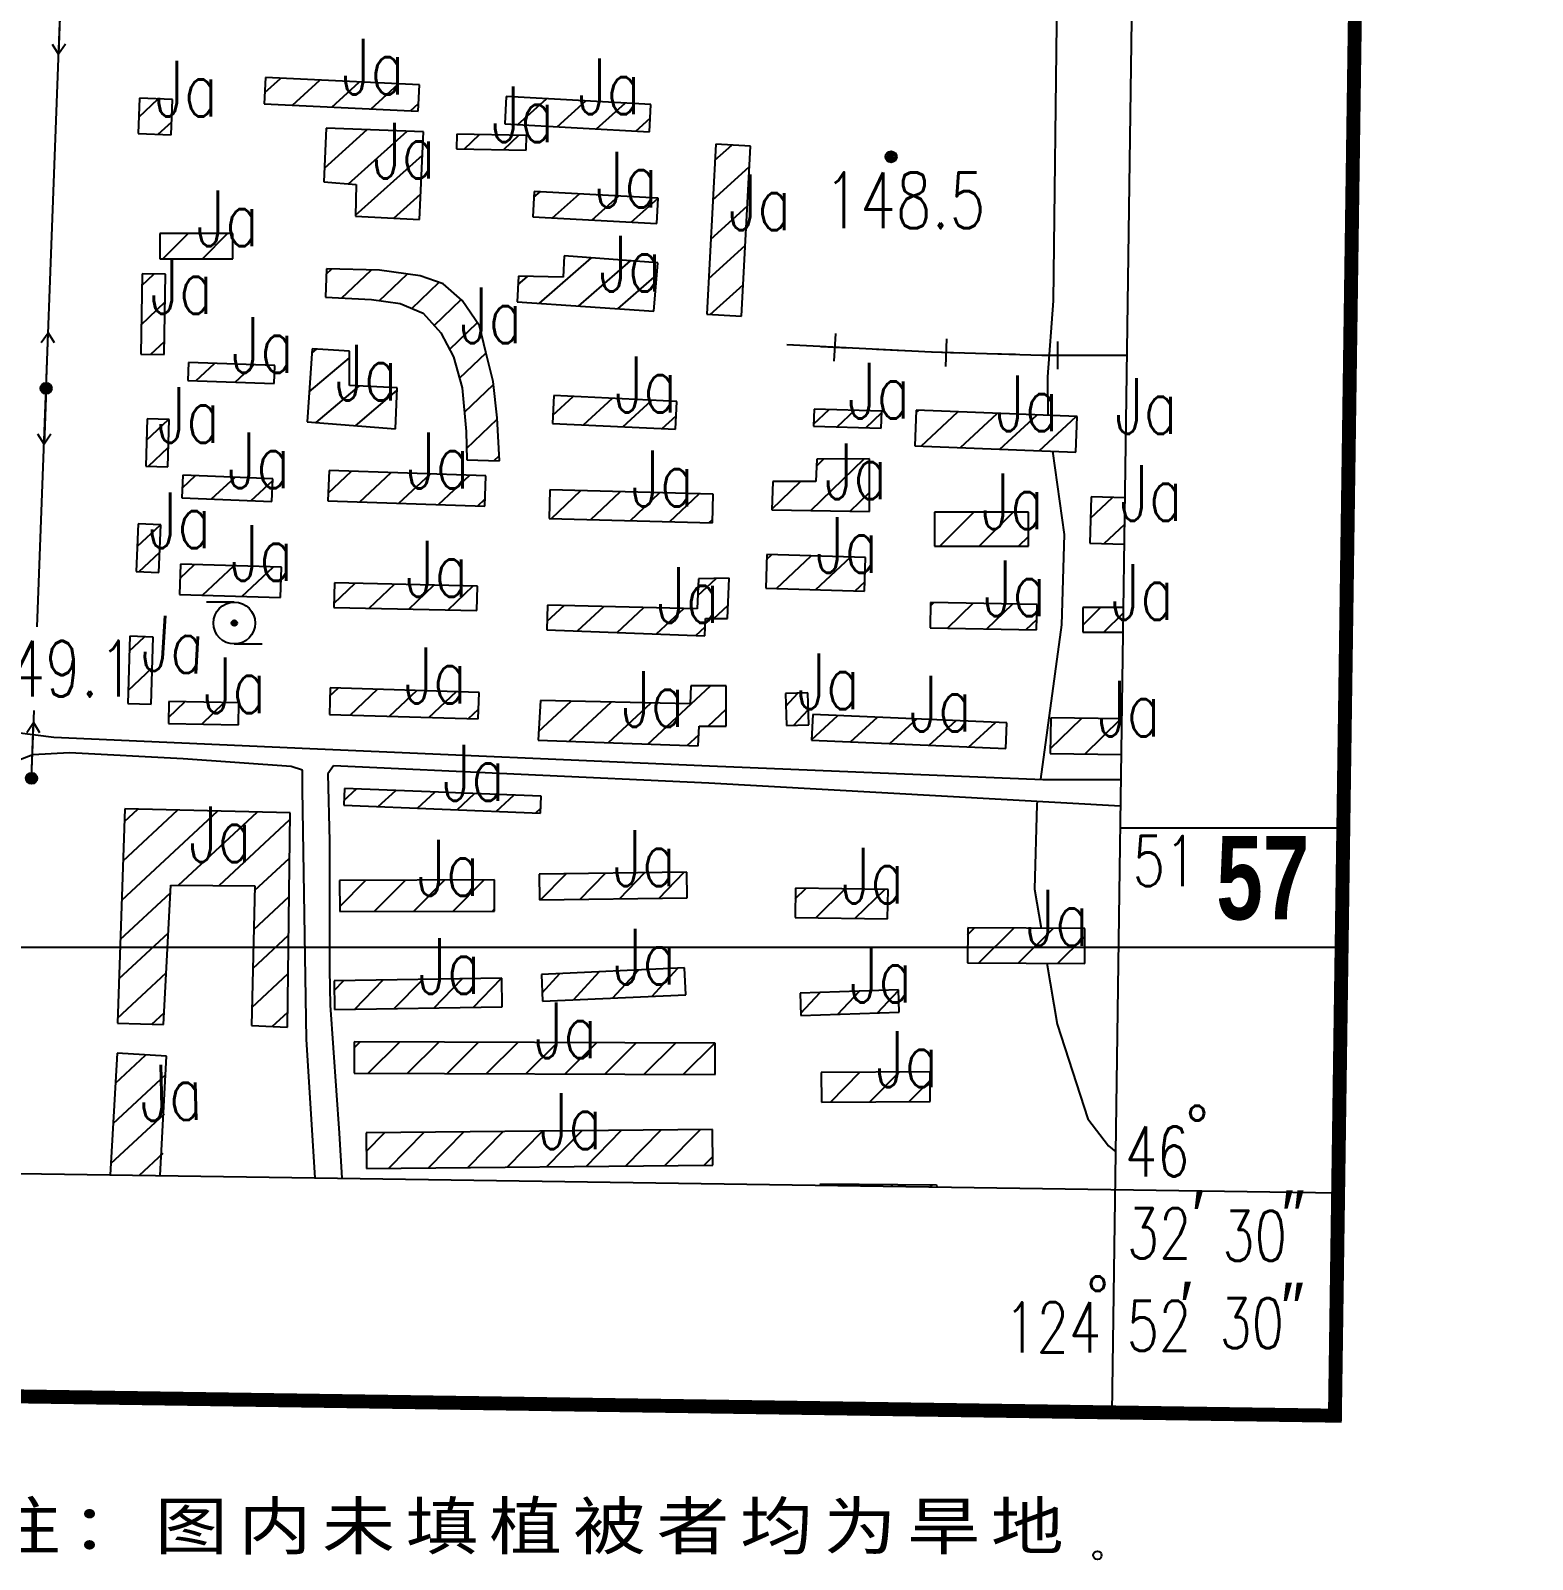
# Model space of a CAD drawing. Extents: x 408766 to 414302, y 5156573 to 5161925.
# Drawn here: x 413319 to 413858, y 5156780 to 5157329 of the extents above; entities that cross this region are included whole.
import ezdxf

# ---------------------------------------------------------------- set-up
doc = ezdxf.new("R2010")
doc.units = 0
doc.header["$LTSCALE"] = 1000
for name, pattern in [('0001', [0.5, 0.5, 0]), ('0004', [0.5, 0.5, 0]), ('4222', [0.5, 0.5, 0]), ('5130', [1, 1, 0]), ('5500', [1, 1, 0]), ('8111', [1, 1, 0])]:
    doc.linetypes.add(name, pattern=pattern)
doc.layers.get('0').update_dxf_attribs({"linetype": 'CONTINUOUS'})
for name, color, linetype in [('0001', 1, 'CONTINUOUS'), ('0001ADD', 1, 'CONTINUOUS'), ('0002', 2, 'CONTINUOUS'), ('0002ADD', 2, 'CONTINUOUS'), ('0005ADD', 5, 'CONTINUOUS'), ('0005BAK', 5, 'CONTINUOUS'), ('0006', 6, 'CONTINUOUS'), ('0007', 7, 'CONTINUOUS'), ('0012', 12, 'CONTINUOUS'), ('0015', 15, 'CONTINUOUS'), ('0017', 85, 'CONTINUOUS'), ('0018', 7, 'CONTINUOUS')]:
    doc.layers.add(name, color=color, linetype=linetype)
doc.styles.add('CDXT', font='hbold.shx', dxfattribs={"width": 0.75, "height": 20, "bigfont": 'cdxt.shx'})
doc.styles.add('SIMPLEX', font='simplex.shx', dxfattribs={"width": 0.75, "height": 20})
doc.styles.add('XST', font='romanc.shx', dxfattribs={"width": 0.75, "height": 20, "bigfont": 'xst.shx'})
pattern_1 = [(45, (0, 0), (-7.071067812, 7.071067812), [])]

# ---------------------------------------------------------------- blocks, each defined once
blk = doc.blocks.new('8140')
for radius in [0.0002, 0.000141, 0.0000832, 0.0000301]:
    blk.add_circle((0, 0), radius)
at = {"flags": 1}
blk.add_attdef('8140', (0, 0), '', height=0.0000001, dxfattribs=at)
blk = doc.blocks.new('5130')
blk.add_hatch(color=256).paths.add_polyline_path([(0.0002, 0, 1), (-0.0002, 0, 1)])
for points in [[(0, 0), (0.002, 0)], [(0.001638, 0.000233), (0.002, 0), (0.001658, -0.000229)]]:
    blk.add_lwpolyline(points)
blk.add_circle((0, 0), 0.0002)
at = {"flags": 1}
blk.add_attdef('5130', (0, 0), '', height=0.000001, dxfattribs=at)
blk = doc.blocks.new('5131')
for points in [[(-0.001638, -0.000233), (-0.002, 0), (-0.001658, 0.000229)], [(0, 0), (-0.002, 0)]]:
    blk.add_lwpolyline(points)
at = {"flags": 1}
blk.add_attdef('5131', (0, 0), '', height=0.0000000001, dxfattribs=at)
blk = doc.blocks.new('3330')
for points in [[(0, 0.00075), (-0.001, 0.00075)], [(-0.0001, -0.000004), (0.000008, 0.0001)], [(-0.000094, -0.000034), (0.000038, 0.000092)], [(-0.000092, 0.00004), (-0.000036, 0.000093)], [(-0.000081, -0.000058), (0.000062, 0.000079)], [(-0.000063, -0.000078), (0.00008, 0.00006)], [(-0.00004, -0.000092), (0.000093, 0.000036)], [(-0.00001, -0.000099), (0.0001, 0.000006)], [(0.000032, -0.000095), (0.000093, -0.000036)], [(0, -0.00075), (0.001, -0.00075)]]:
    blk.add_lwpolyline(points)
for radius in [0.00075, 0.0001]:
    blk.add_circle((0, 0), radius)
at = {"flags": 1}
blk.add_attdef('3330', (0, 0), '', height=0.0000000001, dxfattribs=at)

msp = doc.modelspace()

# ---------------------------------------------------------------- hatches: boundary and pattern name
at = {"layer": '0001ADD', "linetype": '0001'}
h = msp.add_hatch(dxfattribs=at)
h.set_pattern_fill('U', color=256, scale=10, angle=42.2877, style=0, pattern_type=0)
h.set_pattern_definition([(42.28769287, (0, 0), (-6.728536253, 7.39775641), [])])
h.paths.add_polyline_path([(413402.99, 5157302.61), (413458.18, 5157299.99), (413458.63, 5157309.42), (413403.43, 5157312.03)])
h = msp.add_hatch(dxfattribs=at)
h.set_pattern_fill('U', color=256, scale=10, angle=41.8772, style=0, pattern_type=0)
h.set_pattern_definition([(41.8772366, (0, 0), (-6.675367906, 7.445768148), [])])
h.paths.add_polyline_path([(413489.27, 5157295.42), (413541.2, 5157292.59), (413541.73, 5157302.39), (413489.81, 5157305.22)])
h = msp.add_hatch(dxfattribs=at)
h.set_pattern_fill('U', color=256, scale=10, angle=42.0169, style=0, pattern_type=0)
h.set_pattern_definition([(42.01692905, (0, 0), (-6.693501524, 7.429470866), [])])
h.paths.add_polyline_path([(413435.76, 5157262.31), (413458.68, 5157261.11), (413460.08, 5157292.56), (413425.2, 5157293.96), (413424.41, 5157274.65), (413435.96, 5157273.65)])
h = msp.add_hatch(dxfattribs=at)
h.set_pattern_fill('U', color=256, scale=10, angle=44.0048, style=0, pattern_type=0)
h.set_pattern_definition([(44.0048382, (0, 0), (-6.94719111, 7.19281139), [])])
h.paths.add_polyline_path([(413471.93, 5157286.48), (413497.01, 5157286.05), (413497.11, 5157291.3), (413472.02, 5157291.73)])
h = msp.add_hatch(dxfattribs=at)
h.set_pattern_fill('U', color=256, scale=10, angle=41.9908, style=0, pattern_type=0)
h.set_pattern_definition([(41.99083555, (0, 0), (-6.690117319, 7.432518433), [])])
h.paths.add_polyline_path([(413561.78, 5157227.11), (413574.21, 5157226.46), (413577.42, 5157287.47), (413564.99, 5157288.13)])
h = msp.add_hatch(dxfattribs=at)
h.set_pattern_fill('U', color=256, scale=10, angle=41.9172, style=0, pattern_type=0)
h.set_pattern_definition([(41.91719833, (0, 0), (-6.680559435, 7.44111051), [])])
h.paths.add_polyline_path([(413499.31, 5157262.08), (413543.82, 5157259.69), (413544.31, 5157268.84), (413499.8, 5157271.23)])
h = msp.add_hatch(dxfattribs=at)
h.set_pattern_fill('U', color=256, scale=10, angle=45, style=0, pattern_type=0)
h.set_pattern_definition(pattern_1)
h.paths.add_polyline_path([(413365.48, 5157247.02), (413391.73, 5157247.02), (413391.73, 5157256.05), (413365.48, 5157256.05)])
h = msp.add_hatch(dxfattribs=at)
h.set_pattern_fill('U', color=256, scale=10, angle=41.082, style=0, pattern_type=0)
h.set_pattern_definition([(41.08196212, (0, 0), (-6.571379762, 7.5377031), [])])
h.paths.add_polyline_path([(413492.87, 5157231.6), (413542.75, 5157228.19), (413544.17, 5157245.55), (413510.54, 5157248.11), (413510.26, 5157240.43), (413494.58, 5157240.71)])
h = msp.add_hatch(dxfattribs=at)
h.set_pattern_fill('U', color=256, scale=10, angle=43.9036, style=0, pattern_type=0)
h.set_pattern_definition([(43.90361448, (-361295.765, 41783.434), (-6.934472826, 7.205073672), [])])
h.paths.add_polyline_path([(413358.63, 5157212.85), (413367.03, 5157212.69), (413367.58, 5157241.48), (413359.18, 5157241.64)])
h = msp.add_hatch(dxfattribs=at)
h.set_pattern_fill('U', color=256, scale=10, angle=43.6045, style=0, pattern_type=0)
h.set_pattern_definition([(43.60450306, (0, 0), (-6.896764567, 7.241176597), [])])
h.paths.add_polyline_path([(413475.7, 5157174.88), (413487.38, 5157174.59), (413486.53, 5157189.96), (413485.1, 5157203.06), (413482.54, 5157213.59), (413480.26, 5157222.98), (413473.99, 5157232.09), (413467.15, 5157238.07), (413458.88, 5157240.92), (413444.35, 5157242.91), (413425.25, 5157243.48), (413424.97, 5157233.23), (413441.5, 5157232.38), (413451.76, 5157230.95), (413460.02, 5157227.54), (413466.29, 5157220.42), (413470.85, 5157211.88), (413473.99, 5157200.78), (413475.41, 5157185.12)])
h = msp.add_hatch(dxfattribs=at)
h.set_pattern_fill('U', color=256, scale=10, angle=40.3701, style=0, pattern_type=0)
h.set_pattern_definition([(40.37006468, (0, 0), (-6.477219318, 7.618768267), [])])
h.paths.add_polyline_path([(413418.41, 5157188.54), (413450.05, 5157185.98), (413450.62, 5157200.78), (413433.52, 5157201.63), (413433.52, 5157213.87), (413420.12, 5157214.73)])
h = msp.add_hatch(dxfattribs=at)
h.set_pattern_fill('U', color=256, scale=10, angle=43.0137, style=0, pattern_type=0)
h.set_pattern_definition([(43.01374373, (0, 0), (-6.821737727, 7.311900874), [])])
h.paths.add_polyline_path([(413375.59, 5157203.4), (413406.57, 5157202.33), (413406.79, 5157208.77), (413375.81, 5157209.84)])
h = msp.add_hatch(dxfattribs=at)
h.set_pattern_fill('U', color=256, scale=10, angle=42.2913, style=0, pattern_type=0)
h.set_pattern_definition([(42.2912573, (0, 0), (-6.728996463, 7.397337805), [])])
h.paths.add_polyline_path([(413506.37, 5157187.99), (413550.51, 5157185.9), (413550.99, 5157195.88), (413506.84, 5157197.97)])
h = msp.add_hatch(dxfattribs=at)
h.set_pattern_fill('U', color=256, scale=10, angle=42.7481, style=0, pattern_type=0)
h.set_pattern_definition([(42.74811786, (0, 0), (-6.78776623, 7.343448073), [])])
h.paths.add_polyline_path([(413636.45, 5157179.93), (413694.2, 5157177.66), (413694.7, 5157190.4), (413636.95, 5157192.67)])
h = msp.add_hatch(dxfattribs=at)
h.set_pattern_fill('U', color=256, scale=10, angle=44.0246, style=0, pattern_type=0)
h.set_pattern_definition([(44.02462755, (0, 0), (-6.949675015, 7.190411476), [])])
h.paths.add_polyline_path([(413585.12, 5157157.02), (413620.14, 5157156.42), (413620.14, 5157175.3), (413601.24, 5157175.1), (413600.84, 5157167.15), (413585.52, 5157167.15)])
h = msp.add_hatch(dxfattribs=at)
h.set_pattern_fill('U', color=256, scale=10, angle=42.5313, style=0, pattern_type=0)
h.set_pattern_definition([(42.53128919, (0, 0), (-6.759927335, 7.369082875), [])])
h.paths.add_polyline_path([(413373.44, 5157161.31), (413405.74, 5157159.91), (413406.09, 5157168.06), (413373.8, 5157169.45)])
h = msp.add_hatch(dxfattribs=at)
h.set_pattern_fill('U', color=256, scale=10, angle=43.1089, style=0, pattern_type=0)
h.set_pattern_definition([(43.10887658, (0, 0), (-6.833868862, 7.300564113), [])])
h.paths.add_polyline_path([(413425.84, 5157160.14), (413482.08, 5157158.28), (413482.44, 5157169.2), (413426.21, 5157171.05)])
h = msp.add_hatch(dxfattribs=at)
h.set_pattern_fill('U', color=256, scale=10, angle=43.4108, style=0, pattern_type=0)
h.set_pattern_definition([(43.4107695, (0, 0), (-6.872240679, 7.26445511), [])])
h.paths.add_polyline_path([(413505.2, 5157153.88), (413563.76, 5157152.25), (413564.04, 5157162.55), (413505.49, 5157164.18)])
h = msp.add_hatch(dxfattribs=at)
h.set_pattern_fill('U', color=256, scale=10, angle=45, style=0, pattern_type=0)
h.set_pattern_definition(pattern_1)
h.paths.add_polyline_path([(413643.51, 5157143.9), (413677.16, 5157143.9), (413677.16, 5157156.16), (413643.51, 5157156.16)])
h = msp.add_hatch(dxfattribs=at)
h.set_pattern_fill('U', color=256, scale=10, angle=43.1664, style=0, pattern_type=0)
h.set_pattern_definition([(43.16641595, (0, 0), (-6.841197017, 7.29369751), [])])
h.paths.add_polyline_path([(413372.55, 5157126.62), (413408.8, 5157125.46), (413409.15, 5157136.36), (413372.9, 5157137.52)])
h = msp.add_hatch(dxfattribs=at)
h.set_pattern_fill('U', color=256, scale=10, angle=43.1664, style=0, pattern_type=0)
h.set_pattern_definition([(43.1664291, (0, 0), (-6.84119869, 7.29369594), [])])
h.paths.add_polyline_path([(413582.92, 5157128.91), (413618.39, 5157127.78), (413618.77, 5157139.86), (413583.31, 5157140.99)])
h = msp.add_hatch(dxfattribs=at)
h.set_pattern_fill('U', color=256, scale=10, angle=43.7055, style=0, pattern_type=0)
h.set_pattern_definition([(43.70549901, (0, 0), (-6.909517953, 7.229008345), [])])
h.paths.add_polyline_path([(413427.96, 5157121.97), (413479.31, 5157120.81), (413479.51, 5157129.63), (413428.16, 5157130.79)])
h = msp.add_hatch(dxfattribs=at)
h.set_pattern_fill('U', color=256, scale=10, angle=42.8598, style=0, pattern_type=0)
h.set_pattern_definition([(42.85984585, (0, 0), (-6.802073196, 7.33019783), [])])
h.paths.add_polyline_path([(413504.39, 5157113.91), (413561.07, 5157111.79), (413561.26, 5157117.95), (413569.16, 5157117.95), (413569.74, 5157132.39), (413558.75, 5157132.2), (413558.37, 5157121.42), (413504.59, 5157122.77)])
h = msp.add_hatch(dxfattribs=at)
h.set_pattern_fill('U', color=256, scale=10, angle=43.9782, style=0, pattern_type=0)
h.set_pattern_definition([(43.97819416, (0, 0), (-6.943845511, 7.196041239), [])])
h.paths.add_polyline_path([(413641.92, 5157114.61), (413680.11, 5157113.92), (413680.27, 5157123.02), (413642.08, 5157123.7)])
h = msp.add_hatch(dxfattribs=at)
h.set_pattern_fill('U', color=256, scale=10, angle=43.2593, style=0, pattern_type=0)
h.set_pattern_definition([(43.25933565, (-298849.414, 32716.556), (-6.853016604, 7.28259318), [])])
h.paths.add_polyline_path([(413353.97, 5157087.45), (413362.34, 5157087.19), (413363.07, 5157111.32), (413354.71, 5157111.58)])
h = msp.add_hatch(dxfattribs=at)
h.set_pattern_fill('U', color=256, scale=10, angle=43.2588, style=0, pattern_type=0)
h.set_pattern_definition([(43.2588444, (0, 0), (-6.852954162, 7.282651938), [])])
h.paths.add_polyline_path([(413426.33, 5157083.56), (413479.77, 5157081.94), (413480.06, 5157091.48), (413426.62, 5157093.1)])
h = msp.add_hatch(dxfattribs=at)
h.set_pattern_fill('U', color=256, scale=10, angle=42.9466, style=0, pattern_type=0)
h.set_pattern_definition([(42.94658023, (0, 0), (-6.813161855, 7.319892454), [])])
h.paths.add_polyline_path([(413501.22, 5157074.36), (413558.73, 5157072.3), (413559.03, 5157079.37), (413568.76, 5157079.37), (413568.76, 5157093.8), (413556.08, 5157093.8), (413555.78, 5157087.32), (413502.1, 5157088.5)])
h = msp.add_hatch(dxfattribs=at)
h.set_pattern_fill('U', color=256, scale=10, angle=43.9404, style=0, pattern_type=0)
h.set_pattern_definition([(43.94037974, (0, 0), (-6.939094712, 7.200622513), [])])
h.paths.add_polyline_path([(413368.59, 5157080.32), (413393.69, 5157079.85), (413393.83, 5157087.75), (413368.74, 5157088.21)])
h = msp.add_hatch(dxfattribs=at)
h.set_pattern_fill('U', color=256, scale=10, angle=42.5313, style=0, pattern_type=0)
h.set_pattern_definition([(42.53130043, (0, 0), (-6.75992878, 7.36908155), [])])
h.paths.add_polyline_path([(413599.39, 5157074.29), (413669.06, 5157071.29), (413669.46, 5157080.54), (413599.79, 5157083.55)])
h = msp.add_hatch(dxfattribs=at)
h.set_pattern_fill('U', color=256, scale=10, angle=42.7422, style=0, pattern_type=0)
h.set_pattern_definition([(42.74220133, (0, 0), (-6.787007888, 7.344148958), [])])
h.paths.add_polyline_path([(413431.47, 5157050.97), (413502.11, 5157048.18), (413502.35, 5157054.23), (413431.71, 5157057.01)])
h = msp.add_hatch(dxfattribs=at)
h.set_pattern_fill('U', color=256, scale=10, angle=42.9571, style=0, pattern_type=0)
h.set_pattern_definition([(42.95705398, (0, 0), (-6.814499828, 7.318646876), [])])
h.paths.add_polyline_path([(413350.29, 5156972.84), (413366.81, 5156972.25), (413369.46, 5157022.33), (413399.55, 5157022.04), (413398.37, 5156971.96), (413411.34, 5156971.37), (413412.23, 5157048.25), (413352.95, 5157049.73)])
h = msp.add_hatch(dxfattribs=at)
h.set_pattern_fill('U', color=256, scale=10, angle=45.7529, style=0, pattern_type=0)
h.set_pattern_definition([(45.7529479, (0, 0), (-7.163378442, 6.977536047), [])])
h.paths.add_polyline_path([(413501.76, 5157017), (413554.74, 5157017.7), (413554.62, 5157026.99), (413501.64, 5157026.3)])
h = msp.add_hatch(dxfattribs=at)
h.set_pattern_fill('U', color=256, scale=10, angle=45.2395, style=0, pattern_type=0)
h.set_pattern_definition([(45.2394519, (0, 0), (-7.10055755, 7.04145457), [])])
h.paths.add_polyline_path([(413430.07, 5157012.8), (413485.61, 5157013.03), (413485.56, 5157024.26), (413430.03, 5157024.03)])
h = msp.add_hatch(dxfattribs=at)
h.set_pattern_fill('U', color=256, scale=10, angle=44.1997, style=0, pattern_type=0)
h.set_pattern_definition([(44.19966898, (0, 0), (-6.97160961, 7.169146354), [])])
h.paths.add_polyline_path([(413593.43, 5157010.74), (413626.65, 5157010.27), (413626.8, 5157020.71), (413593.57, 5157021.18)])
h = msp.add_hatch(dxfattribs=at)
h.set_pattern_fill('U', color=256, scale=10, angle=44.6838, style=0, pattern_type=0)
h.set_pattern_definition([(44.68382528, (0, 0), (-7.031940145, 7.109980154), [])])
h.paths.add_polyline_path([(413655.32, 5156994.42), (413697.38, 5156994.19), (413697.45, 5157006.76), (413655.39, 5157006.99)])
h = msp.add_hatch(dxfattribs=at)
h.set_pattern_fill('U', color=256, scale=10, angle=45.8837, style=0, pattern_type=0)
h.set_pattern_definition([(45.88374607, (0, 0), (-7.179288491, 6.9611649), [])])
h.paths.add_polyline_path([(413428.17, 5156977.67), (413488.35, 5156978.6), (413488.19, 5156988.94), (413428.01, 5156988.01)])
h = msp.add_hatch(dxfattribs=at)
h.set_pattern_fill('U', color=256, scale=10, angle=47.5877, style=0, pattern_type=0)
h.set_pattern_definition([(47.58770642, (0, 0), (-7.38310643, 6.744608175), [])])
h.paths.add_polyline_path([(413502.86, 5156980.68), (413554.21, 5156983), (413553.77, 5156992.6), (413502.42, 5156990.28)])
h = msp.add_hatch(dxfattribs=at)
h.set_pattern_fill('U', color=256, scale=10, angle=46.8818, style=0, pattern_type=0)
h.set_pattern_definition([(46.88180811, (0, 0), (-7.299452947, 6.835055718), [])])
h.paths.add_polyline_path([(413595.49, 5156975.56), (413630.81, 5156976.72), (413630.54, 5156984.73), (413595.22, 5156983.57)])
h = msp.add_hatch(dxfattribs=at)
h.set_pattern_fill('U', color=256, scale=10, angle=44.786, style=0, pattern_type=0)
h.set_pattern_definition([(44.7859936, (0, 0), (-7.044607289, 7.097429686), [])])
h.paths.add_polyline_path([(413435.21, 5156954.87), (413564.72, 5156954.39), (413564.76, 5156965.56), (413435.26, 5156966.05)])
h = msp.add_hatch(dxfattribs=at)
h.set_pattern_fill('U', color=256, scale=10, angle=45.3406, style=0, pattern_type=0)
h.set_pattern_definition([(45.34062917, (0, 0), (-7.112980813, 7.02890489), [])])
h.paths.add_polyline_path([(413602.92, 5156944.46), (413641.96, 5156944.7), (413641.9, 5156955.3), (413602.86, 5156955.07)])
h = msp.add_hatch(dxfattribs=at)
h.set_pattern_fill('U', color=256, scale=10, angle=45.5348, style=0, pattern_type=0)
h.set_pattern_definition([(45.53481573, (0, 0), (-7.136762243, 7.00475729), [])])
h.paths.add_polyline_path([(413439.65, 5156920.66), (413563.96, 5156921.83), (413563.84, 5156934.61), (413439.53, 5156933.45)])

# ---------------------------------------------------------------- linework, layer by layer
at = {"layer": '0001', "linetype": '0001'}
for points in [[(413402.99, 5157302.61), (413458.18, 5157299.99), (413458.63, 5157309.42), (413403.43, 5157312.03)], [(413357.7, 5157291.95), (413369.54, 5157291.52), (413370, 5157304.19), (413358.16, 5157304.62)], [(413489.27, 5157295.42), (413541.2, 5157292.59), (413541.73, 5157302.39), (413489.81, 5157305.22)], [(413435.76, 5157262.31), (413458.68, 5157261.11), (413460.08, 5157292.56), (413425.2, 5157293.96), (413424.41, 5157274.65), (413435.96, 5157273.65)], [(413471.93, 5157286.48), (413497.01, 5157286.05), (413497.11, 5157291.3), (413472.02, 5157291.73)], [(413561.78, 5157227.11), (413574.21, 5157226.46), (413577.42, 5157287.47), (413564.99, 5157288.13)], [(413499.31, 5157262.08), (413543.82, 5157259.69), (413544.31, 5157268.84), (413499.8, 5157271.23)], [(413365.48, 5157247.02), (413391.73, 5157247.02), (413391.73, 5157256.05), (413365.48, 5157256.05)], [(413493.69, 5157231.61), (413542.75, 5157228.19), (413544.17, 5157245.55), (413510.54, 5157248.11), (413510.26, 5157240.43), (413494.22, 5157240.78)], [(413358.63, 5157212.85), (413367.03, 5157212.69), (413367.58, 5157241.48), (413359.18, 5157241.64)], [(413475.7, 5157174.88), (413487.38, 5157174.59), (413486.53, 5157189.96), (413485.1, 5157203.06), (413482.54, 5157213.59), (413480.26, 5157222.98), (413473.99, 5157232.09), (413467.15, 5157238.07), (413458.88, 5157240.92), (413444.35, 5157242.91), (413425.25, 5157243.48), (413424.97, 5157233.23), (413441.5, 5157232.38), (413451.76, 5157230.95), (413460.02, 5157227.54), (413466.29, 5157220.42), (413470.85, 5157211.88), (413473.99, 5157200.78), (413475.41, 5157185.12)], [(413418.41, 5157188.54), (413450.05, 5157185.98), (413450.62, 5157200.78), (413433.52, 5157201.63), (413433.52, 5157213.87), (413420.12, 5157214.73)], [(413375.59, 5157203.4), (413406.57, 5157202.33), (413406.79, 5157208.77), (413375.81, 5157209.84)], [(413506.37, 5157187.99), (413550.51, 5157185.9), (413550.99, 5157195.88), (413506.84, 5157197.97)], [(413600.08, 5157186.97), (413624.4, 5157186.29), (413624.57, 5157192.41), (413600.25, 5157193.1)], [(413636.45, 5157179.93), (413694.2, 5157177.66), (413694.7, 5157190.4), (413636.95, 5157192.67)], [(413360.43, 5157172.68), (413368.33, 5157172.45), (413368.83, 5157189.38), (413360.93, 5157189.62)], [(413585.12, 5157157.02), (413620.14, 5157156.42), (413620.14, 5157175.3), (413601.24, 5157175.1), (413600.84, 5157167.15), (413585.52, 5157167.15)], [(413373.44, 5157161.31), (413405.74, 5157159.91), (413406.09, 5157168.06), (413373.8, 5157169.45)], [(413425.84, 5157160.14), (413482.08, 5157158.28), (413482.44, 5157169.2), (413426.21, 5157171.05)], [(413505.2, 5157153.88), (413563.76, 5157152.25), (413564.04, 5157162.55), (413505.49, 5157164.18)], [(413643.51, 5157143.9), (413677.16, 5157143.9), (413677.16, 5157156.16), (413643.51, 5157156.16)], [(413357.06, 5157134.79), (413365.19, 5157134.46), (413365.9, 5157151.62), (413357.77, 5157151.95)], [(413372.55, 5157126.62), (413408.8, 5157125.46), (413409.15, 5157136.36), (413372.9, 5157137.52)], [(413582.92, 5157128.91), (413618.39, 5157127.78), (413618.77, 5157139.86), (413583.31, 5157140.99)], [(413427.96, 5157121.97), (413479.31, 5157120.81), (413479.51, 5157129.63), (413428.16, 5157130.79)], [(413504.39, 5157113.91), (413561.07, 5157111.79), (413561.26, 5157117.95), (413569.16, 5157117.95), (413569.74, 5157132.39), (413558.75, 5157132.2), (413558.37, 5157121.42), (413504.59, 5157122.77)], [(413641.92, 5157114.61), (413680.11, 5157113.92), (413680.27, 5157123.02), (413642.08, 5157123.7)], [(413353.97, 5157087.45), (413362.34, 5157087.19), (413363.07, 5157111.32), (413354.71, 5157111.58)], [(413426.33, 5157083.56), (413479.77, 5157081.94), (413480.06, 5157091.48), (413426.62, 5157093.1)], [(413501.22, 5157074.36), (413558.73, 5157072.3), (413559.03, 5157079.37), (413568.76, 5157079.37), (413568.76, 5157093.8), (413556.08, 5157093.8), (413555.78, 5157087.32), (413502.1, 5157088.5)], [(413368.59, 5157080.32), (413393.69, 5157079.85), (413393.83, 5157087.75), (413368.74, 5157088.21)], [(413590.37, 5157079.55), (413598.39, 5157079.8), (413598.03, 5157091.31), (413590.01, 5157091.06)], [(413599.39, 5157074.29), (413669.06, 5157071.29), (413669.46, 5157080.54), (413599.79, 5157083.55)], [(413431.47, 5157050.97), (413502.11, 5157048.18), (413502.35, 5157054.23), (413431.71, 5157057.01)], [(413350.29, 5156972.84), (413366.81, 5156972.25), (413369.46, 5157022.33), (413399.55, 5157022.04), (413398.37, 5156971.96), (413411.34, 5156971.37), (413412.23, 5157048.25), (413352.95, 5157049.73)], [(413501.76, 5157017), (413554.74, 5157017.7), (413554.62, 5157026.99), (413501.64, 5157026.3)], [(413430.07, 5157012.8), (413485.61, 5157013.03), (413485.56, 5157024.26), (413430.03, 5157024.03)], [(413593.43, 5157010.74), (413626.65, 5157010.27), (413626.8, 5157020.71), (413593.57, 5157021.18)], [(413655.32, 5156994.42), (413697.38, 5156994.19), (413697.45, 5157006.76), (413655.39, 5157006.99)], [(413428.17, 5156977.67), (413488.35, 5156978.6), (413488.19, 5156988.94), (413428.01, 5156988.01)], [(413502.86, 5156980.68), (413554.21, 5156983), (413553.77, 5156992.6), (413502.42, 5156990.28)], [(413595.49, 5156975.56), (413630.81, 5156976.72), (413630.54, 5156984.73), (413595.22, 5156983.57)], [(413435.21, 5156954.87), (413564.72, 5156954.39), (413564.76, 5156965.56), (413435.26, 5156966.05)], [(413602.92, 5156944.46), (413641.96, 5156944.7), (413641.9, 5156955.3), (413602.86, 5156955.07)], [(413439.65, 5156920.66), (413563.96, 5156921.83), (413563.84, 5156934.61), (413439.53, 5156933.45)]]:
    msp.add_lwpolyline(points, close=True, dxfattribs=at)
for points in [[(413711.86, 5157161.25), (413699.74, 5157161.64), (413699.21, 5157145.03), (413711.62, 5157144.63)], [(413711.3, 5157121.9), (413696.71, 5157121.9), (413696.71, 5157113.02), (413711.17, 5157113.02)], [(413710.73, 5157081.93), (413685.19, 5157082.31), (413685, 5157069.52), (413710.55, 5157069.15)], [(413365.59, 5156918.15), (413367.95, 5156960.99), (413350.18, 5156962), (413347.71, 5156918.41)]]:
    msp.add_lwpolyline(points, dxfattribs=at)
at = {"layer": '0001', "linetype": '4222'}
msp.add_lwpolyline([(413602.65, 5156914.68), (413602.62, 5156915.2), (413644.2, 5156914.77), (413644.27, 5156914.07)], dxfattribs=at)
at = {"layer": '0001ADD', "linetype": '0001'}
for p, q in [((413357.92, 5157297.9), (413364.88, 5157304.38)), ((413364.96, 5157291.69), (413369.7, 5157296.09)), ((413600.09, 5157187.67), (413605.68, 5157192.94)), ((413608.61, 5157186.73), (413614.91, 5157192.68)), ((413618.84, 5157186.44), (413624.56, 5157191.85)), ((413360.7, 5157181.92), (413368.62, 5157189.39)), ((413361.4, 5157172.65), (413368.54, 5157179.38)), ((413699.5, 5157154.01), (413707.37, 5157161.39)), ((413357.44, 5157143.96), (413365.77, 5157151.62)), ((413704.36, 5157144.87), (413711.73, 5157151.77)), ((413357.92, 5157134.76), (413365.49, 5157141.73)), ((413696.71, 5157115.57), (413703.04, 5157121.9)), ((413704.25, 5157113.02), (413711.27, 5157120.04)), ((413590.15, 5157086.58), (413594.49, 5157091.2)), ((413592.88, 5157079.63), (413598.22, 5157085.31)), ((413685.02, 5157071.26), (413696.24, 5157082.15)), ((413697.41, 5157069.34), (413710.38, 5157081.94)), ((413349.57, 5156951.22), (413360.38, 5156961.27)), ((413348.75, 5156936.8), (413367.71, 5156954.43)), ((413347.94, 5156922.39), (413367.19, 5156940.29)), ((413358.18, 5156918.26), (413366.68, 5156926.16))]:
    msp.add_line(p, q, dxfattribs=at)
at = {"layer": '0001ADD', "linetype": '4222'}
for points in [[(413613.86, 5156914.51), (413614.39, 5156915.08)], [(413627.91, 5156914.31), (413628.46, 5156914.93)], [(413641.95, 5156914.1), (413642.72, 5156914.78)]]:
    msp.add_lwpolyline(points, dxfattribs=at)
at = {"layer": '0002', "linetype": '5130'}
for points in [[(413321.5, 5157114.99), (413338.72, 5157576.47), (413340.13, 5157608.59)], [(413319.47, 5157060.64), (413320.38, 5157084.99)]]:
    msp.add_lwpolyline(points, dxfattribs=at)
at = {"layer": '0005ADD', "linetype": '5500'}
for points in [[(413607.9, 5157220.25), (413607.4, 5157210.26)], [(413647.75, 5157218.35), (413647.46, 5157208.36)], [(413592.67, 5157216.01), (413590.52, 5157216.11)], [(413612.64, 5157215), (413602.66, 5157215.5)], [(413632.62, 5157214), (413622.63, 5157214.5)], [(413652.6, 5157213.21), (413642.61, 5157213.5)], [(413672.59, 5157212.65), (413662.6, 5157212.93)], [(413687.59, 5157217.38), (413687.59, 5157207.38)], [(413692.59, 5157212.38), (413682.59, 5157212.38)], [(413712.59, 5157212.37), (413702.59, 5157212.38)]]:
    msp.add_lwpolyline(points, dxfattribs=at)
at = {"layer": '0005BAK', "linetype": '5500'}
msp.add_lwpolyline([(413712.59, 5157212.37), (413682.05, 5157212.38), (413642.45, 5157213.5), (413590.52, 5157216.11)], dxfattribs=at)
at = {"layer": '0006', "linetype": '0004'}
for points in [[(413321.13, 5157610.67), (413312.25, 5157430.1), (413302.56, 5157201.69), (413298.41, 5157096.15), (413298.41, 5157085.11), (413305.32, 5157078.2), (413327.44, 5157075.44), (413419.38, 5157071.3), (413562.79, 5157065.09), (413682.38, 5157060.25), (413710.42, 5157060.26)], [(413421.25, 5156917.33), (413418.11, 5156966.87), (413416.73, 5157056.63), (413416.73, 5157063.53), (413412.58, 5157064.91), (413373.87, 5157067.67), (413333.09, 5157069.75), (413319.95, 5157069.06), (413310.97, 5157065.6), (413306.82, 5157060.08), (413305.44, 5157035.22), (413304.75, 5156972.4), (413302.95, 5156919.07)], [(413710.28, 5157050.62), (413562.47, 5157058.89), (413427.82, 5157065.06), (413425.74, 5157062.3), (413426.43, 5157038.14), (413426.43, 5156991.88), (413426.67, 5156979.3), (413429.91, 5156933.29), (413430.77, 5156917.2)]]:
    msp.add_lwpolyline(points, dxfattribs=at)
at = {"layer": '0007', "linetype": '8111'}
for points in [[(413687.64, 5157360.62), (413686.03, 5157231.91), (413683.98, 5157204.68), (413684.19, 5157190.81)], [(413685.86, 5157177.98), (413689.97, 5157148.06), (413689.04, 5157115.73), (413681.46, 5157060.29)], [(413680.37, 5157052.29), (413680.22, 5157051.26), (413679.35, 5157020.83), (413681.7, 5157006.85)], [(413683.81, 5156994.27), (413687.48, 5156972.39), (413698.55, 5156938.46), (413705.88, 5156928.75), (413708.52, 5156926.6)]]:
    msp.add_lwpolyline(points, dxfattribs=at)
at = {"layer": '0012'}
for p, q in [((413707.18, 5156833.14), (413775.51, 5161624.84)), ((408834.62, 5157000), (413789.57, 5157000)), ((408834.38, 5156984.53), (413788.31, 5156911.96))]:
    msp.add_line(p, q, dxfattribs=at)
at = {"layer": '0012', "const_width": 5}
msp.add_lwpolyline([(408833.18, 5156904.54), (408905.3, 5161696.24), (413855.5, 5161623.67), (413787.17, 5156831.96), (408833.18, 5156904.54)], dxfattribs=at)
at = {"layer": '0012'}
msp.add_circle((413701.96, 5156781.88), 1.49, dxfattribs=at)
at = {"layer": '0018', "color": 2}
msp.add_lwpolyline([(413710.17, 5157042.92), (413790.18, 5157042.92)], dxfattribs=at)

# ---------------------------------------------------------------- block references
at = {"layer": '0002ADD', "linetype": '5130', "xscale": 10000, "yscale": 10000, "zscale": 10000, "rotation": 87.86233917587911}
for name, p in [('5131', (413329.91, 5157340.44)), ('5130', (413324.69, 5157200.54)), ('5131', (413324.69, 5157200.54)), ('5130', (413319.47, 5157060.64))]:
    msp.add_blockref(name, p, dxfattribs=at)
at = {"layer": '0015', "xscale": 10000, "yscale": 10000, "zscale": 10000}
msp.add_blockref('8140', (413627.91, 5157283.62, 148.5), dxfattribs=at)
at = {"layer": '0015', "linetype": '5500', "xscale": 10000, "yscale": 10000, "zscale": 10000}
msp.add_blockref('3330', (413392.23, 5157116.33), dxfattribs=at)

# ---------------------------------------------------------------- texts
at = {"layer": '0007', "style": 'SIMPLEX', "width": 0.75}
for s, p in [('148.5', (413603.89, 5157258, 148.5)), ('149.1', (413298.57, 5157089.99, 149.1))]:
    msp.add_text(s, height=20, dxfattribs=at).set_placement(p)
at = {"layer": '0012'}
for s, height, style, width, p in [('51', 18, 'SIMPLEX', 0.75, (413714.57, 5157022)), ('57', 30, 'CDXT', 0.75, (413744.57, 5157010)), ('46', 18, 'SIMPLEX', 0.75, (413711.79, 5156917.76)), ('32', 18, 'SIMPLEX', 0.75, (413712.51, 5156888.41)), ('30', 18, 'SIMPLEX', 0.75, (413746.79, 5156887.47)), ('124', 18, 'SIMPLEX', 0.75, (413668.54, 5156854.66)), ('52', 18, 'SIMPLEX', 0.75, (413712.42, 5156855.19)), ('30', 18, 'SIMPLEX', 0.75, (413745.76, 5156856.13)), ('注', 19, 'XST', 1.447368, (413303.74, 5156782.17)), ('图', 19, 'XST', 1.447368, (413363.74, 5156782.17)), ('内', 19, 'XST', 1.447368, (413393.74, 5156782.17)), ('未', 19, 'XST', 1.447368, (413423.74, 5156782.17)), ('填', 19, 'XST', 1.447368, (413453.74, 5156782.17)), ('植', 19, 'XST', 1.447368, (413483.74, 5156782.17)), ('被', 19, 'XST', 1.447368, (413513.74, 5156782.17)), ('者', 19, 'XST', 1.447368, (413543.74, 5156782.17)), ('均', 19, 'XST', 1.447368, (413573.74, 5156782.17)), ('为', 19, 'XST', 1.447368, (413603.74, 5156782.17)), ('旱', 19, 'XST', 1.447368, (413633.74, 5156782.17)), ('地', 19, 'XST', 1.447368, (413663.74, 5156782.17)), ('：', 19, 'XST', 1.447368, (413333.74, 5156782.17))]:
    msp.add_text(s, height=height, dxfattribs=dict(at, style=style, width=width)).set_placement(p)
at = {"layer": '0012', "style": 'XST'}
for s, p in [('°', (413733.09, 5156925.1)), ('′', (413735.86, 5156894.8)), ('″', (413768.03, 5156894.81)), ('°', (413697.43, 5156863.88)), ('′', (413731.55, 5156862.05)), ('″', (413767.81, 5156861.74))]:
    msp.add_text(s, height=18, dxfattribs=at).set_placement(p)
at = {"layer": '0017', "linetype": '0001', "style": 'SIMPLEX', "width": 0.75}
for p in [(413430.81, 5157306.01), (413363.85, 5157298.07), (413515.5, 5157298.91), (413484.52, 5157288.89), (413441.94, 5157275.84), (413521.81, 5157265.46), (413569.6, 5157257.29), (413378.6, 5157251.54), (413523.08, 5157235.3), (413362.05, 5157227.24), (413473.13, 5157216.72), (413391.19, 5157206.09), (413428.39, 5157196.22), (413528.68, 5157191.94), (413612.32, 5157189.69), (413665.57, 5157185.16), (413708.23, 5157184.21), (413364.63, 5157181.03), (413389.77, 5157164.68), (413454.14, 5157164.67), (413604.02, 5157160.79), (413534.62, 5157158.22), (413660.33, 5157150.03), (413710.05, 5157153), (413361.48, 5157143.2), (413600.85, 5157134.39), (413390.85, 5157131.49), (413453.74, 5157125.8), (413543.91, 5157116.41), (413661.1, 5157118.81), (413706.94, 5157117.46), (413381.21, 5157084.03), (413453.2, 5157087.52), (413594.2, 5157085.43), (413531.3, 5157079.08), (413634.43, 5157077.42), (413702.13, 5157075.67), (413466.91, 5157052.6), (413375.95, 5157030.58), (413457.82, 5157018.53), (413528.19, 5157022), (413610.11, 5157015.73), (413676.39, 5157000.59), (413528.32, 5156986.64), (413458.18, 5156983.31), (413613.02, 5156980.15), (413499.99, 5156960.22), (413622.41, 5156949.88), (413501.74, 5156927.64)]:
    msp.add_text('Ja', height=20, dxfattribs=at).set_placement(p)
for rotation, p in [(356.6701, (413358.52, 5157099.39)), (1.4822, (413358.64, 5156937.62))]:
    msp.add_text('Ja', height=20, rotation=rotation, dxfattribs=at).set_placement(p)

doc.saveas('drawing.dxf')
